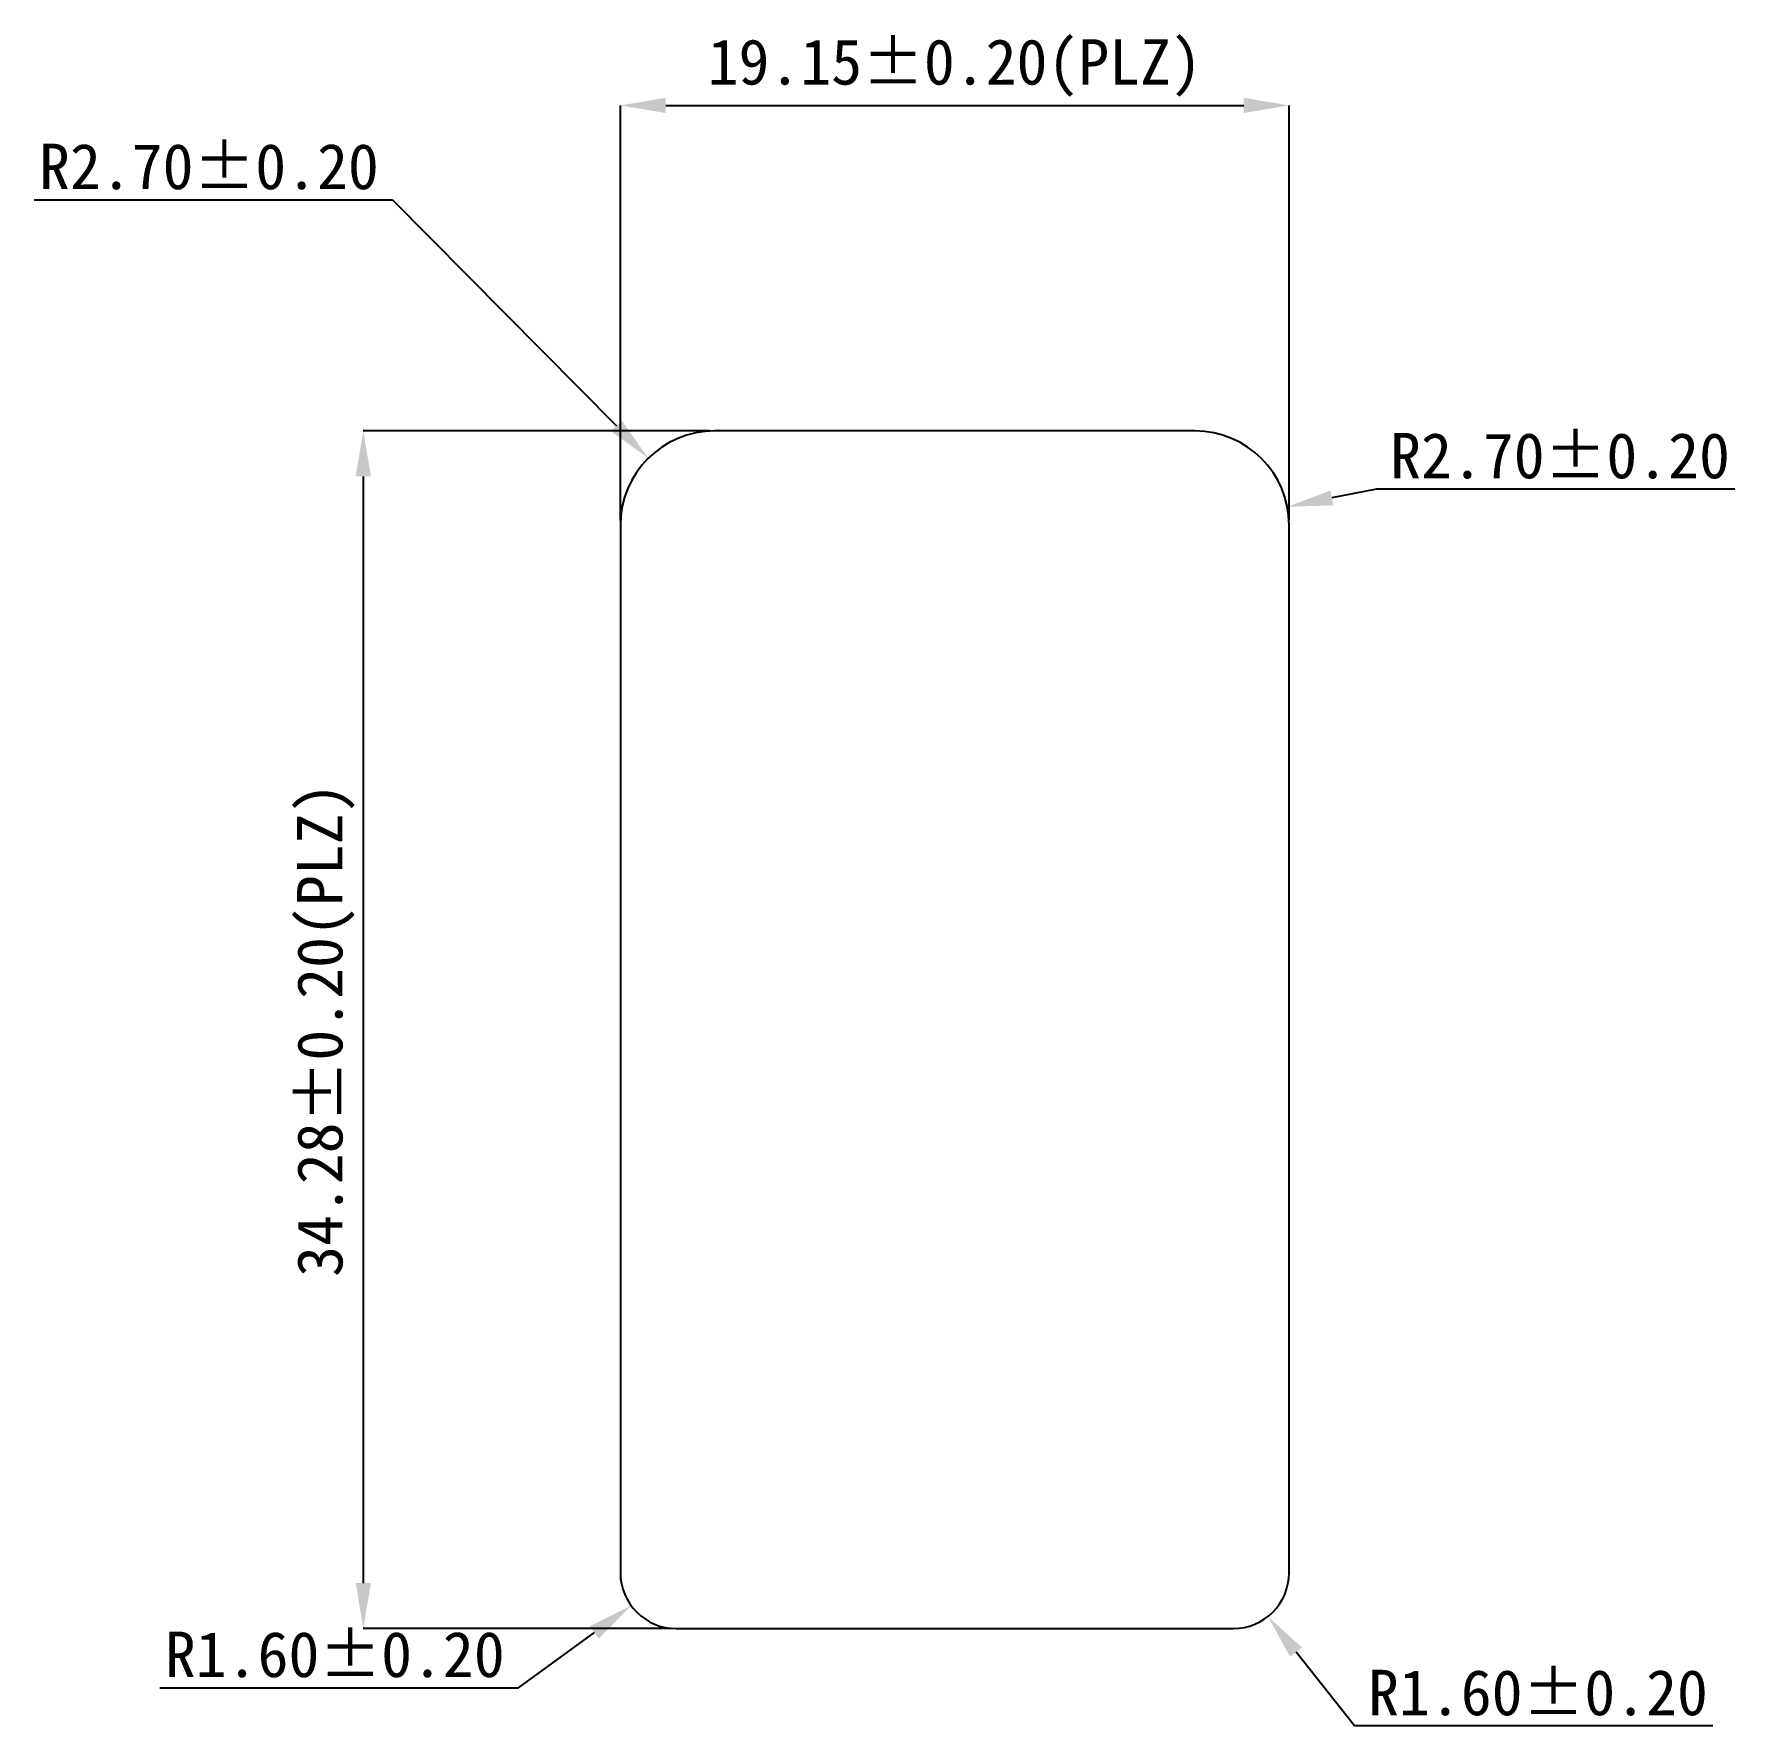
# Model space of a CAD drawing. Header units: millimetres. Extents: x 1215 to 1529, y -57 to 99.
# Drawn here: x 1215.23 to 1263.93, y 27.64 to 76.07 of the extents above; entities that cross this region are included whole.
import ezdxf
from ezdxf.lldxf.tags import DXFTag

# ---------------------------------------------------------------- set-up
doc = ezdxf.new("R2010")
doc.units = ezdxf.units.MM
doc.layers.add('Center', color=1, linetype='CENTER')
doc.layers.add('DIM', color=3, linetype='Continuous')
doc.styles.get("Standard").update_dxf_attribs({"font": ''})
doc.styles.add('宋体', font='')
doc.styles.get('Standard').set_extended_font_data('SimSun')
doc.styles.get('宋体').set_extended_font_data('SimSun')
tags = doc.linetypes.add('CENTER', pattern=[2, 1.25, -0.25, 0.25, -0.25]).pattern_tags.tags
tags[10:11] = [DXFTag(74, 4), DXFTag(75, 0), DXFTag(340, '0'), DXFTag(46, 0.0), DXFTag(50, 0.0), DXFTag(44, 0.0), DXFTag(45, 0.0)]
tags[8:9] = [DXFTag(74, 4), DXFTag(75, 0), DXFTag(340, '0'), DXFTag(46, 0.0), DXFTag(50, 0.0), DXFTag(44, 0.0), DXFTag(45, 0.0)]
tags[6:7] = [DXFTag(74, 4), DXFTag(75, 0), DXFTag(340, '0'), DXFTag(46, 0.0), DXFTag(50, 0.0), DXFTag(44, 0.0), DXFTag(45, 0.0)]
tags[4:5] = [DXFTag(74, 4), DXFTag(75, 0), DXFTag(340, '0'), DXFTag(46, 0.0), DXFTag(50, 0.0), DXFTag(44, 0.0), DXFTag(45, 0.0)]
doc.dimstyles.get("Standard").update_dxf_attribs({"dimtxt": 0.18, "dimasz": 0.18, "dimexe": 0.18, "dimexo": 0.0625, "dimgap": 0.09, "dimtad": 0, "dimtih": 1, "dimtoh": 1, "dimdec": 4, "dimzin": 0, "dimdsep": 46, "dimtxsty": 'Standard', "dimcen": 0.09, "dimadec": 0, "dimazin": 0, "dimtfac": 1, "dimtdec": 4, "dimtofl": 0, "dimtmove": 0, "dimatfit": 3, "dimfxl": 1, "dimtolj": 1, "dimtzin": 0, "dimarcsym": 0})
doc.dimstyles.new('STANDARD$0', dxfattribs={"dimtxt": 2, "dimasz": 2, "dimexe": 0.2, "dimexo": 0.2, "dimgap": 1, "dimtad": 1, "dimdec": 1, "dimzin": 0, "dimdsep": 46, "dimtxsty": 'Standard', "dimcen": 0, "dimclrd": 256, "dimclre": 256, "dimclrt": 7, "dimadec": 0, "dimazin": 0, "dimtfac": 1, "dimtdec": 1, "dimtofl": 0, "dimtmove": 0, "dimatfit": 0, "dimfxl": 1, "dimtolj": 1, "dimtzin": 0, "dimarcsym": 0})

# ---------------------------------------------------------------- blocks, each defined once
blk = doc.blocks.new('*D117')
at = {"layer": 'Defpoints', "color": 0}
for p in [(1251.167, 74.029), (1232.019, 62.011), (1251.167, 62.011)]:
    blk.add_point(p, dxfattribs=at)
at = {"layer": 'DIM', "color": 7, "lineweight": -2}
for p, q in [((1232.019, 62.161), (1232.019, 74.029)), ((1233.319, 74.029), (1249.867, 74.029)), ((1251.167, 62.161), (1251.167, 74.029))]:
    blk.add_line(p, q, dxfattribs=at)
at = {"layer": 'DIM', "color": 7}
for points in [[(1233.319, 74.246), (1233.319, 73.812), (1232.019, 74.029)], [(1249.867, 74.246), (1249.867, 73.812), (1251.167, 74.029)]]:
    blk.add_solid(points, dxfattribs=at)
at = {"layer": 'DIM', "color": 7, "insert": (1241.593, 75.102), "char_height": 1.3, "attachment_point": 5, "style": '宋体'}
blk.add_mtext('\\A1;19.15±0.20(PLZ)', dxfattribs=at)
blk = doc.blocks.new('*D118')
at = {"layer": 'Defpoints', "color": 0}
for p in [(1234.719, 64.711), (1224.659, 30.429), (1233.619, 30.429)]:
    blk.add_point(p, dxfattribs=at)
at = {"layer": 'DIM', "color": 7, "lineweight": -2}
for p, q in [((1234.569, 64.711), (1224.659, 64.711)), ((1224.659, 63.411), (1224.659, 31.729)), ((1233.469, 30.429), (1224.659, 30.429))]:
    blk.add_line(p, q, dxfattribs=at)
at = {"layer": 'DIM', "color": 7}
for points in [[(1224.443, 63.411), (1224.876, 63.411), (1224.659, 64.711)], [(1224.443, 31.729), (1224.876, 31.729), (1224.659, 30.429)]]:
    blk.add_solid(points, dxfattribs=at)
at = {"layer": 'DIM', "color": 7, "insert": (1223.586, 47.57), "char_height": 1.3, "attachment_point": 5, "rotation": 90, "style": '宋体'}
blk.add_mtext('\\A1;34.28±0.20(PLZ)', dxfattribs=at)
blk = doc.blocks.new('*D119')
at = {"layer": 'Defpoints', "color": 0}
for p in [(1251.115, 62.539), (1248.467, 62.011)]:
    blk.add_point(p, dxfattribs=at)
at = {"layer": 'DIM', "color": 7, "lineweight": -2}
for p, q in [((1253.664, 63.047), (1252.389, 62.793)), ((1263.932, 63.047), (1253.664, 63.047))]:
    blk.add_line(p, q, dxfattribs=at)
at = {"layer": 'DIM', "color": 7}
blk.add_solid([(1252.347, 63.005), (1252.432, 62.58), (1251.115, 62.539)], dxfattribs=at)
at = {"layer": 'DIM', "color": 7, "insert": (1258.923, 63.994), "char_height": 1.3, "attachment_point": 5, "style": '宋体'}
blk.add_mtext('\\A1;R2.70±0.20', dxfattribs=at)
blk = doc.blocks.new('*D120')
at = {"layer": 'Defpoints', "color": 0}
for p in [(1232.82, 63.93), (1234.719, 62.011)]:
    blk.add_point(p, dxfattribs=at)
at = {"layer": 'DIM', "color": 7, "lineweight": -2}
for p, q in [((1215.232, 71.325), (1225.499, 71.325)), ((1225.499, 71.325), (1231.905, 64.854))]:
    blk.add_line(p, q, dxfattribs=at)
at = {"layer": 'DIM', "color": 7}
blk.add_solid([(1232.059, 65.006), (1231.751, 64.701), (1232.82, 63.93)], dxfattribs=at)
at = {"layer": 'DIM', "color": 7, "insert": (1220.24, 72.272), "char_height": 1.3, "attachment_point": 5, "style": '宋体'}
blk.add_mtext('\\A1;R2.70±0.20', dxfattribs=at)
blk = doc.blocks.new('*D121')
at = {"layer": 'Defpoints', "color": 0}
for p in [(1233.619, 32.029), (1232.327, 31.086)]:
    blk.add_point(p, dxfattribs=at)
at = {"layer": 'DIM', "color": 7, "lineweight": -2}
for p, q in [((1229.101, 28.731), (1231.277, 30.319)), ((1218.834, 28.731), (1229.101, 28.731))]:
    blk.add_line(p, q, dxfattribs=at)
at = {"layer": 'DIM', "color": 7}
blk.add_solid([(1231.149, 30.494), (1231.405, 30.144), (1232.327, 31.086)], dxfattribs=at)
at = {"layer": 'DIM', "color": 7, "insert": (1223.843, 29.678), "char_height": 1.3, "attachment_point": 5, "style": '宋体'}
blk.add_mtext('\\A1;R1.60±0.20', dxfattribs=at)
blk = doc.blocks.new('*D122')
at = {"layer": 'Defpoints', "color": 0}
for p in [(1249.567, 32.029), (1250.558, 30.773)]:
    blk.add_point(p, dxfattribs=at)
at = {"layer": 'DIM', "color": 7, "lineweight": -2}
for p, q in [((1253.034, 27.639), (1251.364, 29.753)), ((1263.301, 27.639), (1253.034, 27.639))]:
    blk.add_line(p, q, dxfattribs=at)
at = {"layer": 'DIM', "color": 7}
blk.add_solid([(1251.534, 29.887), (1251.194, 29.619), (1250.558, 30.773)], dxfattribs=at)
at = {"layer": 'DIM', "color": 7, "insert": (1258.292, 28.586), "char_height": 1.3, "attachment_point": 5, "style": '宋体'}
blk.add_mtext('\\A1;R1.60±0.20', dxfattribs=at)

msp = doc.modelspace()

# ---------------------------------------------------------------- linework, layer by layer
at = {"color": 6}
for p, q in [((1248.4666, 64.71098), (1234.7194, 64.71098)), ((1232.01945, 62.01094), (1232.01945, 32.02898)), ((1251.16665, 32.02898), (1251.16665, 62.01094)), ((1233.61945, 30.42898), (1249.56656, 30.42898))]:
    msp.add_line(p, q, dxfattribs=at)
for centre, start, end in [((1234.7194, 62.01094), 90, 180), ((1248.4666, 62.01094), 360, 90)]:
    msp.add_arc(centre, 2.7, start, end, dxfattribs=at)
at = {"layer": 'Center', "color": 6, "linetype": 'Continuous', "ltscale": 0.2}
for centre, start, end in [((1233.61945, 32.02898), 180, 270), ((1249.56656, 32.02898), 270, 0)]:
    msp.add_arc(centre, 1.6, start, end, dxfattribs=at)

# ---------------------------------------------------------------- dimensions: what is measured, and where the dimension line sits
at = {"layer": 'DIM', "color": 7}
dim = msp.add_linear_dim(base=(1251.16665, 74.02905), p1=(1232.0194, 62.01094), p2=(1251.16665, 62.01094), text='<>(PLZ)', dimstyle='STANDARD$0', override={"dimscale": 0.5, "dimtxt": 2.6, "dimasz": 2.6, "dimexe": 0, "dimexo": 0.3, "dimgap": 0.5, "dimtoh": 1, "dimdec": 2, "dimtxsty": '宋体', "dimclrd": 7, "dimclre": 7, "dimadec": 1, "dimtol": 1, "dimlim": 0, "dimtp": 0.2, "dimtm": 0.2, "dimtdec": 2, "dimatfit": 3}, dxfattribs=at)
dim.commit()
dim.dimension.update_dxf_attribs({"geometry": '*D117', "text_midpoint": (1241.59302, 75.10238)})
dim = msp.add_radius_dim(center=(1234.7194, 62.01094), mpoint=(1232.81987, 63.92974), dimstyle='Standard', override={"dimscale": 0.5, "dimtxt": 2.6, "dimasz": 2.6, "dimexe": 0, "dimexo": 0.3, "dimgap": 0.5, "dimtad": 1, "dimtih": 0, "dimdec": 2, "dimtxsty": '宋体', "dimcen": 0, "dimclrd": 7, "dimclre": 7, "dimclrt": 7, "dimadec": 1, "dimtol": 1, "dimtp": 0.2, "dimtm": 0.2, "dimtdec": 2}, dxfattribs=at)
dim.commit()
dim.dimension.update_dxf_attribs({"geometry": '*D120', "text_midpoint": (1220.24033, 71.32495), "dimtype": 164})
for center, mpoint, picture, middle in [((1248.4666, 62.01094), (1251.11452, 62.53873), '*D119', (1258.92297, 63.99391)), ((1233.61945, 32.02898), (1232.32712, 31.08563), '*D121', (1223.84264, 29.67782)), ((1249.56656, 32.02898), (1250.55825, 30.77337), '*D122', (1258.29232, 28.58611))]:
    dim = msp.add_radius_dim(center=center, mpoint=mpoint, dimstyle='Standard', override={"dimscale": 0.5, "dimtxt": 2.6, "dimasz": 2.6, "dimexe": 0, "dimexo": 0.3, "dimgap": 0.5, "dimtad": 1, "dimtih": 0, "dimdec": 2, "dimtxsty": '宋体', "dimcen": 0, "dimclrd": 7, "dimclre": 7, "dimclrt": 7, "dimadec": 1, "dimtol": 1, "dimtp": 0.2, "dimtm": 0.2, "dimtdec": 2}, dxfattribs=at)
    dim.commit()
    dim.dimension.update_dxf_attribs({"geometry": picture, "text_midpoint": middle})
dim = msp.add_linear_dim(base=(1224.65949, 30.42898), p1=(1234.7194, 64.71098), p2=(1233.61945, 30.42898), angle=90, text='<>(PLZ)', dimstyle='STANDARD$0', override={"dimscale": 0.5, "dimtxt": 2.6, "dimasz": 2.6, "dimexe": 0, "dimexo": 0.3, "dimgap": 0.5, "dimtoh": 1, "dimdec": 2, "dimtxsty": '宋体', "dimclrd": 7, "dimclre": 7, "dimadec": 1, "dimtol": 1, "dimtp": 0.2, "dimtm": 0.2, "dimtdec": 2, "dimatfit": 3}, dxfattribs=at)
dim.commit()
dim.dimension.update_dxf_attribs({"geometry": '*D118', "text_midpoint": (1223.58616, 47.56998)})

doc.saveas('drawing.dxf')
